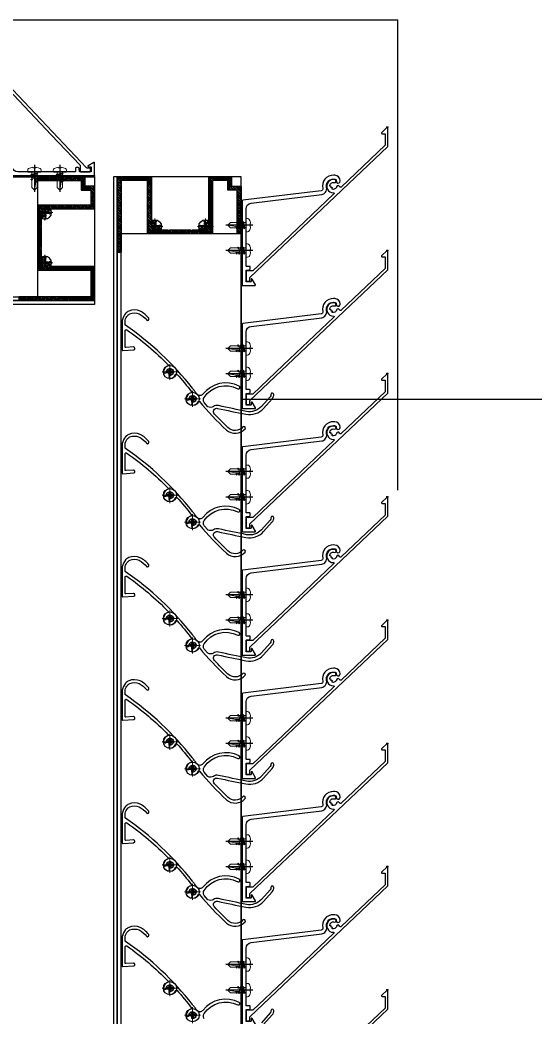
# Model space of a CAD drawing. Header units: millimetres. Extents: x 2519235 to 7246330, y 25937 to 201821.
# Drawn here: x 2752595 to 2752867, y 87238 to 87764 of the extents above; entities that cross this region are included whole.
import ezdxf
from ezdxf.enums import TextEntityAlignment as Align

# ---------------------------------------------------------------- set-up
doc = ezdxf.new("R2010")
doc.units = ezdxf.units.MM
doc.set_wipeout_variables(frame=1)
doc.linetypes.add('CENTER', pattern=[50.8, 31.75, -6.35, 6.35, -6.35])
doc.linetypes.add('TA_GL_005.00000', pattern=[13.75, 5, -1.25, 1.25, -1.25, 5])
for name, color, linetype in [('000 - 0_SYM_DWG_GRID-BUBBLE_MAIN_COLOR_1', 7, 'Continuous'), ('000 - 0_SYM_DWG_GRIDLINE_MAIN_COLOR_251', 7, 'Continuous'), ('010 - ASPG_ACCESSORIES_MAIN_COLOR_1', 7, 'Continuous'), ('010 - ASPG_EXTR_DEF_SUB', 7, 'Continuous'), ('010 - ASPG_EXTR_MAIN_COLOR_2', 7, 'Continuous'), ('010 - ASPG_FASTERN_DEF_SUB', 7, 'Continuous'), ('010 - ASPG_FRAMING_CUT_COLOR_4', 7, 'Continuous'), ('010 - ASPG_FRAMING_DEF_SUB', 7, 'Continuous'), ('010 - ASPG_FRAMING_HATCH_', 7, 'Continuous'), ('010 - ASPG_FRAMING_MAIN_COLOR_2', 7, 'Continuous'), ('010 - ASPG_FRAMING_SUB_COLOR_2', 7, 'Continuous'), ('010 - ASPG_FRAMING_WIPEOUT_', 7, 'Continuous'), ('A-GLAZ-CURT', 7, 'Continuous'), ('BOLT & SCREW', 7, 'Continuous'), ('Center Line', 7, 'CENTER')]:
    doc.layers.add(name, color=color, linetype=linetype)
doc.layers.add('12-GRID', color=7, linetype='CENTER', lineweight=13)
doc.layers.add('SCREW', color=7, linetype='Continuous', lineweight=5)
doc.styles.add('Arial', font='arial.ttf', dxfattribs={"height": 300})
doc.styles.add('TA', font='', dxfattribs={"height": 4.5})
doc.styles.get('TA').set_extended_font_data('Cordia New')
pattern_1 = [(270, (1257419.24324, -520041.6224), (0.65495992507, -1.1344238721), [0.7562825814, -1.5125651628]), (30, (1257419.24324, -520041.6224), (0.65495992936, 1.1344238696), [0.7562825814, -1.5125651628]), (330, (1257419.24324, -520041.6224), (1.30991985442, -2.48e-09), [-1.5125651628, 0.7562825814])]
pattern_2 = [(315, (1257419.4929, -520021.6224), (1.3369313545, 1.3369313545), []), (45, (1257419.4929, -520021.6224), (-1.3369313545, 1.3369313545), [])]
pattern_3 = [(270, (1257419.4425, -520043.9224), (0.65495992507, -1.1344238721), [0.7562825814, -1.5125651628]), (30, (1257419.4425, -520043.9224), (0.65495992936, 1.1344238696), [0.7562825814, -1.5125651628]), (330, (1257419.4425, -520043.9224), (1.30991985442, -2.48e-09), [-1.5125651628, 0.7562825814])]
pattern_4 = [(315, (1257419.1929, -520023.9224), (1.3369313545, 1.3369313545), []), (45, (1257419.1929, -520023.9224), (-1.3369313545, 1.3369313545), [])]

# ---------------------------------------------------------------- blocks, each defined once
blk = doc.blocks.new('*U1098')
at = {"layer": '000 - 0_SYM_DWG_GRIDLINE_MAIN_COLOR_251', "color": 7, "linetype": 'ByBlock', "ltscale": 5}
blk.add_line((2, 0), (-866, 0), dxfattribs=at)
at = {"color": 7, "style": 'TA', "flags": 1}
blk.add_attdef('LOCATION', (6, -6), '', height=4.5, rotation=270, dxfattribs=at)
at = {"layer": '000 - 0_SYM_DWG_GRID-BUBBLE_MAIN_COLOR_1', "color": 7, "style": 'Arial'}
blk.add_attdef('GRID-HEAD', text='', height=4, rotation=180, dxfattribs=at).set_placement((22, 0), align=Align.MIDDLE_CENTER)
blk = doc.blocks.new('W-1-PP17-ENT1_REV02_20260415-161303_PP17_ENT1_MAIN_DIMS_PL')
at = {"layer": '000 - 0_SYM_DWG_GRIDLINE_MAIN_COLOR_251', "color": 7, "linetype": 'TA_GL_005.00000', "xscale": 50, "yscale": 50, "zscale": 50, "rotation": 180}
blk.add_blockref('*U1098', (-18300, 0), dxfattribs=at)
blk = doc.blocks.new('W-1-PP17-ENT1_REV03_20260817-115107_UPPER_ROOF_EXPL')
at = {"layer": 'A-GLAZ-CURT', "color": 7}
for p in [(18002.01, 200), (18250.01, -48)]:
    blk.add_line(p, (18250.01, 200), dxfattribs=at)
at = {"color": 7}
blk.add_blockref('W-1-PP17-ENT1_REV02_20260415-161303_PP17_ENT1_MAIN_DIMS_PL', (0, 0), dxfattribs=at)
blk = doc.blocks.new('*U2952')
at = {"layer": '12-GRID', "color": 7, "linetype": 'CENTER'}
for p, q in [((0, -6.2), (0, 2.2)), ((-4.2, -2), (4.2, -2))]:
    blk.add_line(p, q, dxfattribs=at)
at = {"layer": 'BOLT & SCREW', "color": 7}
for p, q in [((-0.55, -1.77), (-1.77, -1.56)), ((-0.55, -2.23), (-1.77, -2.44)), ((-0.46, -1.77), (-0.88, -1.56)), ((-0.46, -2.23), (-0.88, -2.44)), ((-0.23, -1.45), (-0.44, -0.23)), ((-0.23, -1.54), (-0.44, -1.12)), ((-0.23, -2.46), (-0.44, -2.88)), ((-0.23, -2.55), (-0.44, -3.77)), ((0.23, -1.45), (0.44, -0.23)), ((0.23, -1.54), (0.44, -1.12)), ((0.44, -2.88), (0.23, -2.46)), ((0.23, -2.55), (0.44, -3.77)), ((0.46, -1.77), (0.88, -1.56)), ((0.46, -2.23), (0.88, -2.44)), ((0.55, -1.77), (1.77, -1.56)), ((0.55, -2.23), (1.77, -2.44))]:
    blk.add_line(p, q, dxfattribs=at)
for points in [[(-1.77, -1.56), (-0.88, -1.56, 0.414214), (-0.44, -1.12), (-0.44, -0.23), (0.44, -0.23), (0.44, -1.12, 0.414214), (0.88, -1.56), (1.77, -1.56), (1.77, -2.44), (0.88, -2.44, 0.414214), (0.44, -2.88), (0.44, -3.77), (-0.44, -3.77), (-0.44, -2.88, 0.414214), (-0.88, -2.44), (-1.77, -2.44)], [(0.23, -2.46, -0.414214), (0.46, -2.23), (0.55, -2.23), (0.55, -1.77), (0.46, -1.77, -0.414214), (0.23, -1.54), (0.23, -1.45), (-0.23, -1.45), (-0.23, -1.54, -0.414214), (-0.46, -1.77), (-0.55, -1.77), (-0.55, -2.23), (-0.46, -2.23, -0.414214), (-0.23, -2.46), (-0.23, -2.55), (0.23, -2.55)]]:
    blk.add_lwpolyline(points, format="xyb", close=True, dxfattribs=at)
blk.add_circle((0, -2), 3.5, dxfattribs=at)
blk = doc.blocks.new('000_ASPG_TYP_FILES_20260218-010703_FRAME_EXTR_')
at = {"layer": '010 - ASPG_FRAMING_HATCH_'}
h = blk.add_hatch(dxfattribs=at)
h.set_pattern_fill('ANSI32', scale=0.1, angle=180)
edge = h.paths.add_edge_path()
edge.add_line((2, 16), (2, 2))
edge.add_line((2, 2), (39.7, 2))
edge.add_arc((39.7, 1.7), 0.3, 0, 90, ccw=False)
edge.add_line((40, 1.7), (40, 0.3))
edge.add_arc((39.7, 0.3), 0.3, -90, 0, ccw=False)
edge.add_line((39.7, 0), (0.3, 0))
edge.add_arc((0.3, 0.3), 0.3, 180, 270, ccw=False)
edge.add_line((0, 0.3), (0, 17.7))
edge.add_arc((0.3, 17.7), 0.3, 90, 180, ccw=False)
edge.add_line((0.3, 18), (22.56, 18))
edge.add_arc((22.56, 18.5), 0.5, 270, 380.2095)
edge.add_arc((26.17, 19.83), 3.35, 182.0638, 200.2095, ccw=False)
edge.add_arc((23.58, 19.74), 0.76, 2.0638, 182.0638, ccw=False)
edge.add_arc((26.17, 19.83), 1.83, 182.0638, 447.9362)
edge.add_arc((26.26, 22.42), 0.76, 87.9362, 267.9362, ccw=False)
edge.add_arc((26.17, 19.83), 3.35, 69.7905, 87.9362, ccw=False)
edge.add_arc((27.5, 23.44), 0.5, 249.7905, 360)
edge.add_line((28, 23.44), (28, 26.68))
edge.add_line((28, 26.68), (28.5, 27.18))
edge.add_line((28.5, 27.18), (28, 27.68))
edge.add_line((28, 27.68), (28, 38.62))
edge.add_line((28, 38.62), (28.5, 39.12))
edge.add_line((28.5, 39.12), (28, 39.62))
edge.add_line((28, 39.62), (28, 42.86))
edge.add_arc((27.5, 42.86), 0.5, 0, 110.2095)
edge.add_arc((26.17, 46.47), 3.35, 272.0638, 290.2095, ccw=False)
edge.add_arc((26.26, 43.88), 0.76, 92.0638, 272.0638, ccw=False)
edge.add_arc((26.17, 46.47), 1.83, 272.0638, 537.9362)
edge.add_arc((23.58, 46.56), 0.76, 177.9362, 357.9362, ccw=False)
edge.add_arc((26.17, 46.47), 3.35, 159.7905, 177.9362, ccw=False)
edge.add_arc((22.56, 47.8), 0.5, 339.7905, 450)
edge.add_line((22.56, 48.3), (0.3, 48.3))
edge.add_arc((0.3, 48.6), 0.3, 180, 270, ccw=False)
edge.add_line((0, 48.6), (0, 60))
edge.add_arc((0.3, 60), 0.3, 90, 180, ccw=False)
edge.add_line((0.3, 60.3), (5, 60.3))
edge.add_line((5, 60.3), (5, 65))
edge.add_arc((5.3, 65), 0.3, 90, 180, ccw=False)
edge.add_line((5.3, 65.3), (30, 65.3))
edge.add_line((30, 65.3), (30, 63.6))
edge.add_arc((29.7, 63.6), 0.3, -90, 0, ccw=False)
edge.add_line((29.7, 63.3), (7.3, 63.3))
edge.add_arc((7.3, 63), 0.3, 90, 180)
edge.add_line((7, 63), (7, 58.3))
edge.add_line((7, 58.3), (2.3, 58.3))
edge.add_arc((2.3, 58), 0.3, 90, 180)
edge.add_line((2, 58), (2, 50.6))
edge.add_arc((2.3, 50.6), 0.3, 180, 270)
edge.add_line((2.3, 50.3), (29.7, 50.3))
edge.add_arc((29.7, 50), 0.3, 0, 90, ccw=False)
edge.add_line((30, 50), (30, 26.68))
edge.add_line((30, 26.68), (30, 16.3))
edge.add_arc((29.7, 16.3), 0.3, -90, 0, ccw=False)
edge.add_line((29.7, 16), (2, 16))
at = {"layer": '010 - ASPG_FRAMING_CUT_COLOR_4', "color": 7}
blk.add_lwpolyline([(2, 16), (2, 2), (39.7, 2, -0.414214), (40, 1.7), (40, 0.3, -0.414214), (39.7, 0), (0.3, 0, -0.414214), (0, 0.3), (0, 17.7, -0.414214), (0.3, 18), (22.56, 18, 0.52173), (23.03, 18.67, -0.079342), (22.82, 19.71, -1), (24.34, 19.76, 2.296346), (26.24, 21.66, -1), (26.29, 23.18, -0.079342), (27.33, 22.97, 0.52173), (28, 23.44), (28, 26.68), (28.5, 27.18), (28, 27.68), (28, 38.62), (28.5, 39.12), (28, 39.62), (28, 42.86, 0.52173), (27.33, 43.33, -0.079342), (26.29, 43.12, -1), (26.24, 44.64, 2.296346), (24.34, 46.54, -1), (22.82, 46.59, -0.079342), (23.03, 47.63, 0.52173), (22.56, 48.3), (0.3, 48.3, -0.414214), (0, 48.6), (0, 60, -0.414214), (0.3, 60.3), (5, 60.3), (5, 65, -0.414214), (5.3, 65.3), (30, 65.3), (30, 63.6, -0.414214), (29.7, 63.3), (7.3, 63.3, 0.414214), (7, 63), (7, 58.3), (2.3, 58.3, 0.414214), (2, 58), (2, 50.6, 0.414214), (2.3, 50.3), (29.7, 50.3, -0.414214), (30, 50), (30, 26.68), (30, 16.3, -0.414214), (29.7, 16)], format="xyb", close=True, dxfattribs=at)
at = {"color": 7}
for p in [(26.17, 48.47), (26.17, 21.83)]:
    blk.add_blockref('*U2952', p, dxfattribs=at)
blk = doc.blocks.new('*U2949')
at = {"layer": '010 - ASPG_FRAMING_HATCH_', "transparency": 33554585}
h = blk.add_hatch(dxfattribs=at)
h.set_pattern_fill('ANSI32', scale=0.25)
edge = h.paths.add_edge_path()
edge.add_line((2, -50), (2, -75))
edge.add_line((2, -75), (0, -75))
edge.add_line((0, -75), (0, -49))
edge.add_arc((1, -49), 1, 90, 180, ccw=False)
edge.add_line((1, -48), (63, -48))
edge.add_arc((63, -47), 1, 270, 360)
edge.add_line((64, -47), (64, 47))
edge.add_arc((63, 47), 1, 0, 90)
edge.add_line((63, 48), (1, 48))
edge.add_arc((1, 49), 1, 180, 270, ccw=False)
edge.add_line((0, 49), (0, 75))
edge.add_line((0, 75), (2, 75))
edge.add_line((2, 75), (2, 50))
edge.add_line((2, 50), (141, 50))
edge.add_line((141, 50), (141, 41))
edge.add_arc((140, 41), 1, 270, 360, ccw=False)
edge.add_line((140, 40), (132, 40))
edge.add_arc((132, 41), 1, 180, 270, ccw=False)
edge.add_line((131, 41), (131, 47))
edge.add_arc((130, 47), 1, 0, 90)
edge.add_line((130, 48), (67, 48))
edge.add_arc((67, 47), 1, 90, 180)
edge.add_line((66, 47), (66, -47))
edge.add_arc((67, -47), 1, 180, 270)
edge.add_line((67, -48), (130, -48))
edge.add_arc((130, -47), 1, 270, 360)
edge.add_line((131, -47), (131, -41))
edge.add_arc((132, -41), 1, 90, 180, ccw=False)
edge.add_line((132, -40), (140, -40))
edge.add_arc((140, -41), 1, 0, 90, ccw=False)
edge.add_line((141, -41), (141, -50))
edge.add_line((141, -50), (2, -50))
h.paths.add_polyline_path([(139, 48), (139, 42), (133, 42), (133, 48)], flags=16)
h.paths.add_polyline_path([(139, -48), (139, -42), (133, -42), (133, -48)], flags=16)
at = {"layer": '010 - ASPG_FRAMING_HATCH_'}
h = blk.add_hatch(dxfattribs=at)
h.set_pattern_fill('ANSI37', scale=0.595498, angle=-90)
h.set_pattern_definition(pattern_2)
edge = h.paths.add_edge_path()
edge.add_ellipse((57.77, 55), major_axis=(0, -5), ratio=0.644482, start_angle=0, end_angle=180)
edge.add_line((57.77, 60), (62, 60))
edge.add_arc((62, 60.3), 0.3, -90, 0)
edge.add_line((62.3, 60.3), (62.3, 61))
edge.add_line((62.3, 61), (61.8, 61.5))
edge.add_line((61.8, 61.5), (62.3, 62))
edge.add_line((62.3, 62), (61.8, 62.5))
edge.add_line((61.8, 62.5), (62.3, 63))
edge.add_line((62.3, 63), (61.8, 63.5))
edge.add_line((61.8, 63.5), (62.3, 64))
edge.add_line((62.3, 64), (62.3, 65))
edge.add_line((62.3, 65), (63.3, 65))
edge.add_line((63.3, 65), (63.8, 65.5))
edge.add_line((63.8, 65.5), (64.3, 65))
edge.add_line((64.3, 65), (64.8, 65.5))
edge.add_line((64.8, 65.5), (65.3, 65))
edge.add_line((65.3, 65), (65.8, 65.5))
edge.add_line((65.8, 65.5), (66.3, 65))
edge.add_line((66.3, 65), (67, 65))
edge.add_arc((67, 65.3), 0.3, -90, 0)
edge.add_line((67.3, 65.3), (67.3, 60))
edge.add_arc((77.2, 55), 11.09, 153.2037, 206.7963)
edge.add_line((67.3, 50), (57.77, 50))
h = blk.add_hatch(dxfattribs=at)
h.set_pattern_fill('ANSI37', scale=0.595498, angle=-90)
h.set_pattern_definition(pattern_4)
edge = h.paths.add_edge_path()
edge.add_ellipse((11.53, 55), major_axis=(0, -5), ratio=0.644482, start_angle=180, end_angle=360, ccw=False)
edge.add_line((11.53, 60), (2, 60))
edge.add_arc((-7.9, 55), 11.09, -26.7963, 26.7963, ccw=False)
edge.add_line((2, 50), (11.53, 50))
h = blk.add_hatch(dxfattribs=at)
h.set_pattern_fill('HONEY', scale=0.238199, angle=-90)
h.set_pattern_definition(pattern_3)
edge = h.paths.add_edge_path()
edge.add_ellipse((11.78, 55), major_axis=(0, -5), ratio=0.644482, start_angle=0, end_angle=360, ccw=False)
h = blk.add_hatch(dxfattribs=at)
h.set_pattern_fill('HONEY', scale=0.238199, angle=-90)
h.set_pattern_definition(pattern_1)
edge = h.paths.add_edge_path()
edge.add_ellipse((57.52, 55), major_axis=(0, -5), ratio=0.644482, start_angle=0, end_angle=360)
h = blk.add_hatch(dxfattribs=at)
h.set_pattern_fill('ANSI37', scale=0.595498, angle=-90)
h.set_pattern_definition(pattern_4)
edge = h.paths.add_edge_path()
edge.add_ellipse((11.53, -55), major_axis=(0, 5), ratio=0.644482, start_angle=0, end_angle=180)
edge.add_line((11.53, -60), (2, -60))
edge.add_arc((-7.9, -55), 11.09, 333.2037, 386.7963)
edge.add_line((2, -50), (11.53, -50))
h = blk.add_hatch(dxfattribs=at)
h.set_pattern_fill('HONEY', scale=0.238199, angle=-90)
h.set_pattern_definition(pattern_3)
edge = h.paths.add_edge_path()
edge.add_ellipse((11.78, -55), major_axis=(0, 5), ratio=0.644482, start_angle=0, end_angle=360)
h = blk.add_hatch(dxfattribs=at)
h.set_pattern_fill('HONEY', scale=0.238199, angle=-90)
h.set_pattern_definition(pattern_1)
edge = h.paths.add_edge_path()
edge.add_ellipse((57.52, -55), major_axis=(0, 5), ratio=0.644482, start_angle=0, end_angle=360, ccw=False)
h = blk.add_hatch(dxfattribs=at)
h.set_pattern_fill('ANSI37', scale=0.595498, angle=-90)
h.set_pattern_definition(pattern_2)
edge = h.paths.add_edge_path()
edge.add_ellipse((57.77, -55), major_axis=(0, 5), ratio=0.644482, start_angle=180, end_angle=360, ccw=False)
edge.add_line((57.77, -60), (62, -60))
edge.add_arc((62, -60.3), 0.3, 360, 450, ccw=False)
edge.add_line((62.3, -60.3), (62.3, -61))
edge.add_line((62.3, -61), (61.8, -61.5))
edge.add_line((61.8, -61.5), (62.3, -62))
edge.add_line((62.3, -62), (61.8, -62.5))
edge.add_line((61.8, -62.5), (62.3, -63))
edge.add_line((62.3, -63), (61.8, -63.5))
edge.add_line((61.8, -63.5), (62.3, -64))
edge.add_line((62.3, -64), (62.3, -65))
edge.add_line((62.3, -65), (63.3, -65))
edge.add_line((63.3, -65), (63.8, -65.5))
edge.add_line((63.8, -65.5), (64.3, -65))
edge.add_line((64.3, -65), (64.8, -65.5))
edge.add_line((64.8, -65.5), (65.3, -65))
edge.add_line((65.3, -65), (65.8, -65.5))
edge.add_line((65.8, -65.5), (66.3, -65))
edge.add_line((66.3, -65), (67, -65))
edge.add_arc((67, -65.3), 0.3, 360, 450, ccw=False)
edge.add_line((67.3, -65.3), (67.3, -60))
edge.add_arc((77.2, -55), 11.09, 153.2037, 206.7963, ccw=False)
edge.add_line((67.3, -50), (57.77, -50))
at = {"layer": '010 - ASPG_FASTERN_DEF_SUB', "color": 7}
blk.add_point((0, 0), dxfattribs=at)
at = {"layer": '010 - ASPG_FRAMING_CUT_COLOR_4', "color": 7}
blk.add_lwpolyline([(2, -50), (2, -75), (0, -75), (0, -49, -0.414214), (1, -48), (63, -48, 0.414214), (64, -47), (64, 47, 0.414214), (63, 48), (1, 48, -0.414214), (0, 49), (0, 75), (2, 75), (2, 50), (141, 50), (141, 41, -0.414214), (140, 40), (132, 40, -0.414214), (131, 41), (131, 47, 0.414214), (130, 48), (67, 48, 0.414214), (66, 47), (66, -47, 0.414214), (67, -48), (130, -48, 0.414214), (131, -47), (131, -41, -0.414214), (132, -40), (140, -40, -0.414214), (141, -41), (141, -50)], format="xyb", close=True, dxfattribs=at)
for points in [[(139, 48), (139, 42), (133, 42), (133, 48)], [(139, -48), (139, -42), (133, -42), (133, -48)]]:
    blk.add_lwpolyline(points, close=True, dxfattribs=at)
at = {"layer": '010 - ASPG_FRAMING_DEF_SUB', "color": 7, "transparency": 33554508}
blk.add_line((136.5, 0), (-4.5, 0), dxfattribs=at)
at = {"layer": '010 - ASPG_FRAMING_DEF_SUB', "color": 7, "transparency": 33554457}
for points in [[(54.3, 50), (67.3, 50), (67.3, 65.5), (54.3, 65.5)], [(2, 50), (15, 50), (15, 60), (2, 60)], [(2, -50), (15, -50), (15, -60), (2, -60)], [(54.3, -50), (67.3, -50), (67.3, -65.5), (54.3, -65.5)]]:
    blk.add_lwpolyline(points, close=True, dxfattribs=at)
at = {"layer": '010 - ASPG_FRAMING_SUB_COLOR_2', "color": 7}
for points in [[(57.52, 50), (67.3, 50, -0.238199), (67.3, 60), (67.3, 65.3, -0.414214), (67, 65), (66.3, 65), (65.8, 65.5), (65.3, 65), (64.8, 65.5), (64.3, 65), (63.8, 65.5), (63.3, 65), (62.3, 65), (62.3, 64), (61.8, 63.5), (62.3, 63), (61.8, 62.5), (62.3, 62), (61.8, 61.5), (62.3, 61), (62.3, 60.3, -0.414214), (62, 60), (57.52, 60)], [(11.78, 50), (2, 50, 0.238199), (2, 60), (11.78, 60)], [(11.78, -50), (2, -50, -0.238199), (2, -60), (11.78, -60)], [(57.52, -50), (67.3, -50, 0.238199), (67.3, -60), (67.3, -65.3, 0.414214), (67, -65), (66.3, -65), (65.8, -65.5), (65.3, -65), (64.8, -65.5), (64.3, -65), (63.8, -65.5), (63.3, -65), (62.3, -65), (62.3, -64), (61.8, -63.5), (62.3, -63), (61.8, -62.5), (62.3, -62), (61.8, -61.5), (62.3, -61), (62.3, -60.3, 0.414214), (62, -60), (57.52, -60)]]:
    blk.add_lwpolyline(points, format="xyb", dxfattribs=at)
at = {"layer": '010 - ASPG_FRAMING_SUB_COLOR_2', "color": 7, "extrusion": (0, 0, -1)}
for centre, major_axis in [((11.78, 55), (0, -5)), ((57.52, -55), (0, 5))]:
    blk.add_ellipse(centre, major_axis=major_axis, ratio=0.644482, dxfattribs=at)
at = {"layer": '010 - ASPG_FRAMING_SUB_COLOR_2', "color": 7}
for centre, major_axis in [((57.52, 55), (0, -5)), ((11.78, -55), (0, 5))]:
    blk.add_ellipse(centre, major_axis=major_axis, ratio=0.644482, dxfattribs=at)
blk = doc.blocks.new('PZG35-9D5')
at = {"layer": 'Center Line', "color": 7}
blk.add_line((0, 3.73), (0, -10.53), dxfattribs=at)
at = {"layer": 'SCREW', "color": 7}
for p, q in [((-1.4, 0), (-1.4, -1.09)), ((1.4, 0), (1.4, -0.59)), ((-1.85, -1.4), (1.85, -0.9)), ((-1.85, -1.4), (-1.4, -1.09)), ((-1.85, -1.4), (-1.4, -1.71)), ((-1.85, -2.7), (1.85, -2.2)), ((-1.85, -2.7), (-1.4, -2.39)), ((-1.85, -2.7), (-1.4, -3.01)), ((-1.85, -4), (-1.4, -3.69)), ((-1.85, -4), (-0.99, -3.88)), ((-1.85, -4), (-1.4, -4.31)), ((-1.4, -1.09), (1.4, -0.59)), ((-1.4, -1.71), (1.4, -1.21)), ((-1.4, -1.71), (-1.4, -2.39)), ((-1.4, -2.39), (1.4, -1.89)), ((-1.4, -3.01), (1.4, -2.51)), ((-1.4, -3.01), (-1.4, -3.69)), ((-1.4, -3.69), (-0.84, -3.59)), ((-1.4, -4.31), (-1.18, -4.27)), ((-1.4, -4.31), (-1.4, -8.1)), ((0.56, -3.34), (1.4, -3.19)), ((0.71, -3.65), (1.85, -3.5)), ((0.71, -3.93), (1.4, -3.81)), ((0.71, -4.61), (1.4, -4.49)), ((0.71, -4.95), (1.85, -4.8)), ((0.71, -5.23), (1.4, -5.11)), ((1.85, -0.9), (1.4, -0.59)), ((1.85, -0.9), (1.4, -1.21)), ((1.4, -1.21), (1.4, -1.89)), ((1.85, -2.2), (1.4, -1.89)), ((1.85, -2.2), (1.4, -2.51)), ((1.4, -2.51), (1.4, -3.19)), ((1.85, -3.5), (1.4, -3.19)), ((1.85, -3.5), (1.4, -3.81)), ((1.4, -3.81), (1.4, -4.49)), ((1.85, -4.8), (1.4, -4.49)), ((1.85, -4.8), (1.4, -5.11)), ((1.4, -5.11), (1.4, -8.1)), ((0, -9.5), (-1.4, -8.1)), ((0, -9.5), (1.4, -8.1))]:
    blk.add_line(p, q, dxfattribs=at)
blk.add_lwpolyline([(0, -9.5), (0.71, -5.23), (0.71, -3.6, 0.417657), (0.41, -3.3, 0.108102), (-0.84, -3.59), (-1.4, -4.7)], format="xyb", dxfattribs=at)
blk = doc.blocks.new('*U2951')
at = {"layer": 'SCREW', "color": 7}
blk.add_lwpolyline([(3.03, 1.78, 0.09906), (0.8, 2.55), (0.8, 2.27), (-0.8, 2.27), (-0.8, 2.55, 0.09906), (-3.03, 1.78, 0.266588), (-3.5, 0.96), (-3.5, 0.2, 0.414214), (-3.3, 0), (3.3, 0, 0.414214), (3.5, 0.2), (3.5, 0.96, 0.266588)], format="xyb", close=True, dxfattribs=at)
blk.add_blockref('PZG35-9D5', (0, 0), dxfattribs=at)
blk = doc.blocks.new('*U2950')
at = {"color": 7}
blk.add_point((0, 0), dxfattribs=at)
at = {"layer": '010 - ASPG_ACCESSORIES_MAIN_COLOR_1', "color": 7}
blk.add_lwpolyline([(-39.7, -0.6, 0.414214), (-40, -0.9), (-40, -7.37, 0.57735), (-39.65, -7.57), (-36.64, -5.83, 0.767327), (-36.79, -5.3), (-37.9, -5.3, -0.414214), (-38.2, -5), (-38.2, -2.8, -0.414214), (-38, -2.6), (-32.18, -2.6, -0.388879), (-31.98, -2.78), (-31.85, -4.34, 0.388879), (-31.35, -4.8), (-30.3, -4.8, 0.414214), (-30, -4.5), (-30, -2.9, -0.414214), (-29.7, -2.6), (0.41, -2.6, -0.378969), (3.39, -5.24), (7.95, -42.52, 0.446593), (11.62, -45.08, -0.489802), (16.08, -48.68), (16.06, -49.36, -0.18248), (15.8, -50.02, -0.267949), (15.33, -50.17, 1.122115), (15.1, -52.34, 0.405004), (18.06, -49.4), (18.08, -48.72, 0.489805), (11.16, -43.13, -0.446597), (9.94, -42.28), (4.87, -0.85, 0.364176), (4.57, -0.6)], format="xyb", close=True, dxfattribs=at)
at = {"layer": '010 - ASPG_EXTR_DEF_SUB', "color": 7}
for p in [(-40, -0.5), (43.44, -76.9), (43.44, -77.5)]:
    blk.add_point(p, dxfattribs=at)
at = {"layer": '010 - ASPG_EXTR_MAIN_COLOR_2', "color": 7}
blk.add_lwpolyline([(11.37, -48.15), (11.47, -47.44), (12.18, -47.56), (12.29, -46.79, -0.535538), (14.19, -49.17, 0.991572), (15.66, -49.58, 1.157025), (8.79, -48.77, -0.688558), (8.27, -48.99), (-17.14, -22.17), (-32.34, -6.13), (-32.34, -2.9, 0.414312), (-32.64, -2.6), (-37.54, -2.6, 0.414116), (-37.84, -2.9), (-37.84, -4.3, 0.414214), (-37.54, -4.6), (-35.99, -4.6, -0.205895), (-35.77, -4.69), (33.23, -77.5), (43.14, -77.5, 0.668179), (43.36, -76.99), (40.52, -74.15, 0.668179), (40.01, -74.36), (40.01, -76), (33.87, -76), (11.86, -52.78, -0.558354), (12.08, -51.95, 0.766275), (12.04, -50.39, -0.438583), (10.71, -48.05)], format="xyb", close=True, dxfattribs=at)
at = {"layer": 'SCREW', "color": 7, "rotation": 180}
for p in [(-21.65, -2.5), (-8.24, -2.5)]:
    blk.add_blockref('*U2951', p, dxfattribs=at)
blk = doc.blocks.new('*U2115')
at = {"color": 7}
blk.add_wipeout([(690, 4), (60, 4), (60, 69.3), (690, 69.3)], dxfattribs=at).dxf.layer = '010 - ASPG_FRAMING_WIPEOUT_'
blk.add_point((60, 69.5), dxfattribs=at)
at = {"layer": '010 - ASPG_FRAMING_MAIN_COLOR_2', "color": 7}
blk.add_lwpolyline([(660, 69.3), (90, 69.3), (90, 6), (660, 6)], close=True, dxfattribs=at)
at = {"layer": '010 - ASPG_FRAMING_SUB_COLOR_2', "color": 7}
for points in [[(690, 4), (60, 4), (60, 69.3), (690, 69.3)], [(60, 2), (60, 4), (690, 4), (690, 2)]]:
    blk.add_lwpolyline(points, close=True, dxfattribs=at)
at = {"color": 7, "rotation": 180}
for p in [(130, 69.3), (195, 69.3), (260, 69.3), (325, 69.3), (390, 69.3), (455, 69.3), (520, 69.3), (585, 69.3), (650, 69.3)]:
    blk.add_blockref('*U2950', p, dxfattribs=at)
at = {"color": 7, "transparency": 33554559, "xscale": -1, "rotation": 270}
blk.add_blockref('*U2949', (0, 0), dxfattribs=at)
at = {"color": 7}
blk.add_blockref('000_ASPG_TYP_FILES_20260218-010703_FRAME_EXTR_', (60, 4), dxfattribs=at)
at = {"color": 7, "xscale": -1}
blk.add_blockref('000_ASPG_TYP_FILES_20260218-010703_FRAME_EXTR_', (690, 4), dxfattribs=at)
blk = doc.blocks.new('*U1454')
at = {"color": 7}
blk.add_wipeout([(1742.3, 4), (60, 4), (60, 69.3), (1742.3, 69.3)], dxfattribs=at).dxf.layer = '010 - ASPG_FRAMING_WIPEOUT_'
at = {"layer": '010 - ASPG_FRAMING_MAIN_COLOR_2', "color": 7}
blk.add_lwpolyline([(1712.3, 69.3), (90, 69.3), (90, 6), (1712.3, 6)], close=True, dxfattribs=at)
at = {"layer": '010 - ASPG_FRAMING_SUB_COLOR_2', "color": 7}
for points in [[(1742.3, 4), (60, 4), (60, 69.3), (1742.3, 69.3)], [(60, 2), (60, 4), (1742.3, 4), (1742.3, 2)]]:
    blk.add_lwpolyline(points, close=True, dxfattribs=at)
at = {"color": 7, "xscale": -1, "rotation": 180}
for p in [(1270, 69.3), (1335, 69.3), (1400, 69.3), (1465, 69.3), (1530, 69.3), (1595, 69.3), (1660, 69.3), (1725, 69.3)]:
    blk.add_blockref('*U2950', p, dxfattribs=at)
at = {"color": 7, "xscale": -1}
blk.add_blockref('000_ASPG_TYP_FILES_20260218-010703_FRAME_EXTR_', (1742.3, 4), dxfattribs=at)
blk = doc.blocks.new('*U2202')
at = {"layer": '010 - ASPG_EXTR_DEF_SUB', "color": 7}
for p in [(1235, 0), (1300, 0), (1365, 0), (1430, 0), (1495, 0)]:
    blk.add_point(p, dxfattribs=at)
at = {"layer": '010 - ASPG_EXTR_MAIN_COLOR_2', "color": 7}
for points in [[(1169.88, -4.46), (1175, -9.08, 0.125884), (1176.27, -9.75, 0.044275), (1177.09, -9.87, 1.107655), (1177.13, -8.33, -0.215596), (1176.02, -7.99), (1170.89, -3.35, -0.263611)], [(1172.99, 26.93, -0.229021), (1175.7, 26.89, -0.381721), (1180.27, 9.07, 0.977382), (1181.62, 8.41, 0.361105), (1177.41, 27.5, -0.496126), (1177.44, 30.69, 0.003188), (1179.06, 31.9, -0.002827), (1180.56, 33.07, 0.077048), (1213.74, 68.44, -0.247674), (1213.99, 68.57), (1215.98, 68.57, -0.044131), (1216.47, 68.5, -0.125846), (1218.96, 67.21, -0.098851), (1219.82, 66.03, -0.205828), (1219.79, 61.2, -0.115116), (1216.37, 57.18, 0.822373), (1217.46, 56.1, 0.109185), (1221.15, 60.56, 0.208323), (1221.19, 66.64, 0.100528), (1219.97, 68.32, 0.145116), (1216.29, 70.07), (1200.76, 70.07, 0.433659), (1200.46, 69.75), (1200.84, 63.96, 0.082069), (1200.86, 63.87, 0.720654), (1202.33, 63.97, 0.079224), (1202.34, 64.07), (1202.07, 68.14, -0.433659), (1202.47, 68.57), (1210.86, 68.57, -0.607385), (1211.35, 67.62, -0.045829), (1192.78, 45.76, -0.560492), (1192.29, 45.89, 0.31786), (1189.21, 48.24, 0.953288), (1189.08, 46.72, -2.423004), (1187.26, 44.89, 0.952315), (1185.74, 44.76, 0.300821), (1187.89, 41.76, -0.560492), (1187.98, 41.25, -0.019425), (1178.62, 33.46, -0.552501), (1178.15, 33.64, 0.344461), (1174.99, 36.3, 0.952015), (1174.86, 34.78, -2.423186), (1173.04, 32.95, 0.952015)]]:
    blk.add_lwpolyline(points, format="xyb", dxfattribs=at)
for points in [[(1265.76, 70.07, 0.433659), (1265.46, 69.75), (1265.84, 63.96, 0.082069), (1265.86, 63.87, 0.720654), (1267.33, 63.97, 0.079224), (1267.34, 64.07), (1267.07, 68.14, -0.433659), (1267.47, 68.57), (1275.86, 68.57, -0.607385), (1276.35, 67.62, -0.045829), (1257.78, 45.76, -0.560492), (1257.29, 45.89, 0.31786), (1254.21, 48.24, 0.953288), (1254.08, 46.72, -2.423004), (1252.26, 44.89, 0.952315), (1250.74, 44.76, 0.300821), (1252.89, 41.76, -0.560492), (1252.98, 41.25, -0.019425), (1243.62, 33.46, -0.552501), (1243.15, 33.64, 0.344461), (1239.99, 36.3, 0.952015), (1239.86, 34.78, -2.423186), (1238.04, 32.95, 0.952015), (1236.52, 32.82, 0.2854), (1238.49, 29.89, -0.553378), (1238.56, 29.38, 0.030674), (1223.46, 15.06, 0.4171), (1224.11, 5.27, 0.935553), (1225.1, 6.41, -0.43441), (1224.8, 14.29, -0.014998), (1231.92, 21.45, -0.738349), (1234.92, 19.76, 0.004917), (1231.81, 4.8, 0.263611), (1234.88, -4.46), (1240, -9.08, 0.125884), (1241.27, -9.75, 0.044275), (1242.09, -9.87, 1.107655), (1242.13, -8.33, -0.215596), (1241.02, -7.99), (1235.89, -3.35, -0.263611), (1233.28, 4.51, -0.004855), (1236.34, 19.26, 0.23396), (1235.82, 21.95, -0.24081), (1235.71, 24.9, -0.104157), (1235.78, 25), (1237.99, 26.93, -0.229021), (1240.7, 26.89, -0.381721), (1245.27, 9.07, 0.977382), (1246.62, 8.41, 0.361105), (1242.41, 27.5, -0.496126), (1242.44, 30.69, 0.003188), (1244.06, 31.9, -0.002827), (1245.56, 33.07, 0.077048), (1278.74, 68.44, -0.247674), (1278.99, 68.57), (1280.98, 68.57, -0.044131), (1281.47, 68.5, -0.125846), (1283.96, 67.21, -0.098851), (1284.82, 66.03, -0.205828), (1284.79, 61.2, -0.115116), (1281.37, 57.18, 0.822373), (1282.46, 56.1, 0.109185), (1286.15, 60.56, 0.208323), (1286.19, 66.64, 0.100528), (1284.97, 68.32, 0.145116), (1281.29, 70.07)], [(1330.76, 70.07, 0.433659), (1330.46, 69.75), (1330.84, 63.96, 0.082069), (1330.86, 63.87, 0.720654), (1332.33, 63.97, 0.079224), (1332.34, 64.07), (1332.07, 68.14, -0.433659), (1332.47, 68.57), (1340.86, 68.57, -0.607385), (1341.35, 67.62, -0.045829), (1322.78, 45.76, -0.560492), (1322.29, 45.89, 0.31786), (1319.21, 48.24, 0.953288), (1319.08, 46.72, -2.423004), (1317.26, 44.89, 0.952315), (1315.74, 44.76, 0.300821), (1317.89, 41.76, -0.560492), (1317.98, 41.25, -0.019425), (1308.62, 33.46, -0.552501), (1308.15, 33.64, 0.344461), (1304.99, 36.3, 0.952015), (1304.86, 34.78, -2.423186), (1303.04, 32.95, 0.952015), (1301.52, 32.82, 0.2854), (1303.49, 29.89, -0.553378), (1303.56, 29.38, 0.030674), (1288.46, 15.06, 0.4171), (1289.11, 5.27, 0.935553), (1290.1, 6.41, -0.43441), (1289.8, 14.29, -0.014998), (1296.92, 21.45, -0.738349), (1299.92, 19.76, 0.004917), (1296.81, 4.8, 0.263611), (1299.88, -4.46), (1305, -9.08, 0.125884), (1306.27, -9.75, 0.044275), (1307.09, -9.87, 1.107655), (1307.13, -8.33, -0.215596), (1306.02, -7.99), (1300.89, -3.35, -0.263611), (1298.28, 4.51, -0.004855), (1301.34, 19.26, 0.23396), (1300.82, 21.95, -0.24081), (1300.71, 24.9, -0.104157), (1300.78, 25), (1302.99, 26.93, -0.229021), (1305.7, 26.89, -0.381721), (1310.27, 9.07, 0.977382), (1311.62, 8.41, 0.361105), (1307.41, 27.5, -0.496126), (1307.44, 30.69, 0.003188), (1309.06, 31.9, -0.002827), (1310.56, 33.07, 0.077048), (1343.74, 68.44, -0.247674), (1343.99, 68.57), (1345.98, 68.57, -0.044131), (1346.47, 68.5, -0.125846), (1348.96, 67.21, -0.098851), (1349.82, 66.03, -0.205828), (1349.79, 61.2, -0.115116), (1346.37, 57.18, 0.822373), (1347.46, 56.1, 0.109185), (1351.15, 60.56, 0.208323), (1351.19, 66.64, 0.100528), (1349.97, 68.32, 0.145116), (1346.29, 70.07)], [(1395.76, 70.07, 0.433659), (1395.46, 69.75), (1395.84, 63.96, 0.082069), (1395.86, 63.87, 0.720654), (1397.33, 63.97, 0.079224), (1397.34, 64.07), (1397.07, 68.14, -0.433659), (1397.47, 68.57), (1405.86, 68.57, -0.607385), (1406.35, 67.62, -0.045829), (1387.78, 45.76, -0.560492), (1387.29, 45.89, 0.31786), (1384.21, 48.24, 0.953288), (1384.08, 46.72, -2.423004), (1382.26, 44.89, 0.952315), (1380.74, 44.76, 0.300821), (1382.89, 41.76, -0.560492), (1382.98, 41.25, -0.019425), (1373.62, 33.46, -0.552501), (1373.15, 33.64, 0.344461), (1369.99, 36.3, 0.952015), (1369.86, 34.78, -2.423186), (1368.04, 32.95, 0.952015), (1366.52, 32.82, 0.2854), (1368.49, 29.89, -0.553378), (1368.56, 29.38, 0.030674), (1353.46, 15.06, 0.4171), (1354.11, 5.27, 0.935553), (1355.1, 6.41, -0.43441), (1354.8, 14.29, -0.014998), (1361.92, 21.45, -0.738349), (1364.92, 19.76, 0.004917), (1361.81, 4.8, 0.263611), (1364.88, -4.46), (1370, -9.08, 0.125884), (1371.27, -9.75, 0.044275), (1372.09, -9.87, 1.107655), (1372.13, -8.33, -0.215596), (1371.02, -7.99), (1365.89, -3.35, -0.263611), (1363.28, 4.51, -0.004855), (1366.34, 19.26, 0.23396), (1365.82, 21.95, -0.24081), (1365.71, 24.9, -0.104157), (1365.78, 25), (1367.99, 26.93, -0.229021), (1370.7, 26.89, -0.381721), (1375.27, 9.07, 0.977382), (1376.62, 8.41, 0.361105), (1372.41, 27.5, -0.496126), (1372.44, 30.69, 0.003188), (1374.06, 31.9, -0.002827), (1375.56, 33.07, 0.077048), (1408.74, 68.44, -0.247674), (1408.99, 68.57), (1410.98, 68.57, -0.044131), (1411.47, 68.5, -0.125846), (1413.96, 67.21, -0.098851), (1414.82, 66.03, -0.205828), (1414.79, 61.2, -0.115116), (1411.37, 57.18, 0.822373), (1412.46, 56.1, 0.109185), (1416.15, 60.56, 0.208323), (1416.19, 66.64, 0.100528), (1414.97, 68.32, 0.145116), (1411.29, 70.07)], [(1460.76, 70.07, 0.433659), (1460.46, 69.75), (1460.84, 63.96, 0.082069), (1460.86, 63.87, 0.720654), (1462.33, 63.97, 0.079224), (1462.34, 64.07), (1462.07, 68.14, -0.433659), (1462.47, 68.57), (1470.86, 68.57, -0.607385), (1471.35, 67.62, -0.045829), (1452.78, 45.76, -0.560492), (1452.29, 45.89, 0.31786), (1449.21, 48.24, 0.953288), (1449.08, 46.72, -2.423004), (1447.26, 44.89, 0.952315), (1445.74, 44.76, 0.300821), (1447.89, 41.76, -0.560492), (1447.98, 41.25, -0.019425), (1438.62, 33.46, -0.552501), (1438.15, 33.64, 0.344461), (1434.99, 36.3, 0.952015), (1434.86, 34.78, -2.423186), (1433.04, 32.95, 0.952015), (1431.52, 32.82, 0.2854), (1433.49, 29.89, -0.553378), (1433.56, 29.38, 0.030674), (1418.46, 15.06, 0.4171), (1419.11, 5.27, 0.935553), (1420.1, 6.41, -0.43441), (1419.8, 14.29, -0.014998), (1426.92, 21.45, -0.738349), (1429.92, 19.76, 0.004917), (1426.81, 4.8, 0.263611), (1429.88, -4.46), (1435, -9.08, 0.125884), (1436.27, -9.75, 0.044275), (1437.09, -9.87, 1.107655), (1437.13, -8.33, -0.215596), (1436.02, -7.99), (1430.89, -3.35, -0.263611), (1428.28, 4.51, -0.004855), (1431.34, 19.26, 0.23396), (1430.82, 21.95, -0.24081), (1430.71, 24.9, -0.104157), (1430.78, 25), (1432.99, 26.93, -0.229021), (1435.7, 26.89, -0.381721), (1440.27, 9.07, 0.977382), (1441.62, 8.41, 0.361105), (1437.41, 27.5, -0.496126), (1437.44, 30.69, 0.003188), (1439.06, 31.9, -0.002827), (1440.56, 33.07, 0.077048), (1473.74, 68.44, -0.247674), (1473.99, 68.57), (1475.98, 68.57, -0.044131), (1476.47, 68.5, -0.125846), (1478.96, 67.21, -0.098851), (1479.82, 66.03, -0.205828), (1479.79, 61.2, -0.115116), (1476.37, 57.18, 0.822373), (1477.46, 56.1, 0.109185), (1481.15, 60.56, 0.208323), (1481.19, 66.64, 0.100528), (1479.97, 68.32, 0.145116), (1476.29, 70.07)], [(1525.76, 70.07, 0.433659), (1525.46, 69.75), (1525.84, 63.96, 0.082069), (1525.86, 63.87, 0.720654), (1527.33, 63.97, 0.079224), (1527.34, 64.07), (1527.07, 68.14, -0.433659), (1527.47, 68.57), (1535.86, 68.57, -0.607385), (1536.35, 67.62, -0.045829), (1517.78, 45.76, -0.560492), (1517.29, 45.89, 0.31786), (1514.21, 48.24, 0.953288), (1514.08, 46.72, -2.423004), (1512.26, 44.89, 0.952315), (1510.74, 44.76, 0.300821), (1512.89, 41.76, -0.560492), (1512.98, 41.25, -0.019425), (1503.62, 33.46, -0.552501), (1503.15, 33.64, 0.344461), (1499.99, 36.3, 0.952015), (1499.86, 34.78, -2.423186), (1498.04, 32.95, 0.952015), (1496.52, 32.82, 0.2854), (1498.49, 29.89, -0.553378), (1498.56, 29.38, 0.030674), (1483.46, 15.06, 0.4171), (1484.11, 5.27, 0.935553), (1485.1, 6.41, -0.43441), (1484.8, 14.29, -0.014998), (1491.92, 21.45, -0.738349), (1494.92, 19.76, 0.004917), (1491.81, 4.8, 0.263611), (1494.88, -4.46), (1500, -9.08, 0.125884), (1501.27, -9.75, 0.044275), (1502.09, -9.87, 1.107655), (1502.13, -8.33, -0.215596), (1501.02, -7.99), (1495.89, -3.35, -0.263611), (1493.28, 4.51, -0.004855), (1496.34, 19.26, 0.23396), (1495.82, 21.95, -0.24081), (1495.71, 24.9, -0.104157), (1495.78, 25), (1497.99, 26.93, -0.229021), (1500.7, 26.89, -0.381721), (1505.27, 9.07, 0.977382), (1506.62, 8.41, 0.361105), (1502.41, 27.5, -0.496126), (1502.44, 30.69, 0.003188), (1504.06, 31.9, -0.002827), (1505.56, 33.07, 0.077048), (1538.74, 68.44, -0.247674), (1538.99, 68.57), (1540.98, 68.57, -0.044131), (1541.47, 68.5, -0.125846), (1543.96, 67.21, -0.098851), (1544.82, 66.03, -0.205828), (1544.79, 61.2, -0.115116), (1541.37, 57.18, 0.822373), (1542.46, 56.1, 0.109185), (1546.15, 60.56, 0.208323), (1546.19, 66.64, 0.100528), (1544.97, 68.32, 0.145116), (1541.29, 70.07)]]:
    blk.add_lwpolyline(points, format="xyb", close=True, dxfattribs=at)
at = {"color": 7, "rotation": 179.999999999989}
for p in [(1189.09, 42.89), (1254.09, 42.89), (1319.09, 42.89), (1384.09, 42.89), (1449.09, 42.89), (1514.09, 42.89), (1174.87, 30.95), (1239.87, 30.95), (1304.87, 30.95), (1369.87, 30.95), (1434.87, 30.95), (1499.87, 30.95)]:
    blk.add_blockref('*U2952', p, dxfattribs=at)
blk = doc.blocks.new('W-1-PP17-ENT1_REV02_20260416-153151_PP17_ENT1_ASPG_MAIN_LOPL')
at = {"color": 7}
blk.add_blockref('*U2115', (17400, 48), dxfattribs=at)
at = {"color": 7, "xscale": -1, "rotation": 270}
blk.add_blockref('*U1454', (18098, -1625), dxfattribs=at)
at = {"color": 7, "rotation": 90}
blk.add_blockref('*U2202', (18174.67, -1499.77), dxfattribs=at)

msp = doc.modelspace()

# ---------------------------------------------------------------- block references
at = {"color": 7}
msp.add_blockref('W-1-PP17-ENT1_REV03_20260817-115107_UPPER_ROOF_EXPL', (2734544.161, 87563.69), dxfattribs=at)

# ---------------------------------------------------------------- next in the draw order: block references
msp.add_blockref('W-1-PP17-ENT1_REV02_20260416-153151_PP17_ENT1_ASPG_MAIN_LOPL', (2734544.161, 87563.69), dxfattribs=at)

doc.saveas('drawing.dxf')
